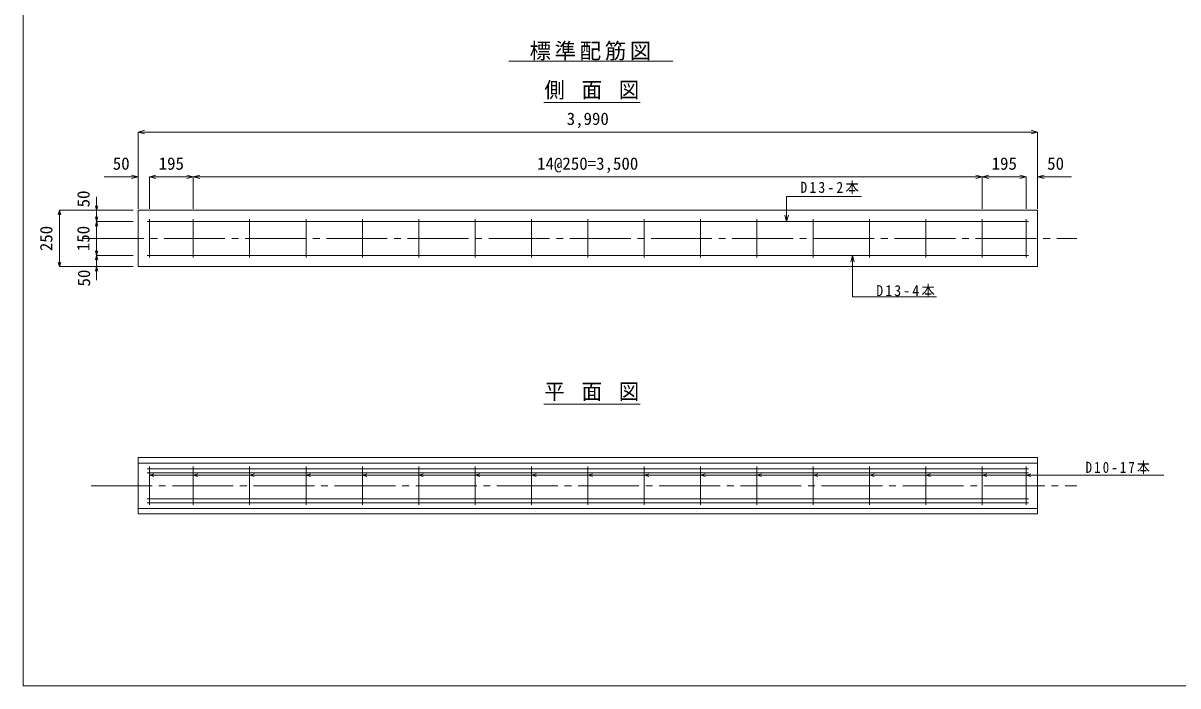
# Model space of a CAD drawing. Units: millimetres on the paper, enlarged 10 times, with parts at other scales. Extents: x -1400 to 2655, y -980 to 980.
# Drawn here: x -1400 to 308, y -980 to 0 of the extents above; entities that cross this region are included whole.
import ezdxf
from ezdxf.enums import TextEntityAlignment as Align

# ---------------------------------------------------------------- set-up
doc = ezdxf.new("R2010")
doc.units = ezdxf.units.MM
doc.header["$LTSCALE"] = 10
doc.linetypes.add('CHAIN2', pattern=[12, 9, -1, 1, -1])
for name, color, linetype, lineweight in [('0-1_ブロック', 7, 'Continuous', 9), ('2-1', 7, 'Continuous', 18), ('2-3', 4, 'Continuous', 18), ('2-5', 7, 'Continuous', 18), ('2-6', 4, 'Continuous', 18)]:
    doc.layers.add(name, color=color, linetype=linetype, lineweight=lineweight)
doc.styles.add('ＭＳ ゴシック', font='')
doc.styles.get('ＭＳ ゴシック').set_extended_font_data('MS Gothic')

msp = doc.modelspace()

# ---------------------------------------------------------------- linework, layer by layer
at = {"layer": '0-1_ブロック', "color": 5}
msp.add_line((-1400, 980), (-1400, -980), dxfattribs=at)
msp.add_lwpolyline([(-1400, -980), (1400, -980), (1400, 980)], dxfattribs=at)
at = {"layer": '2-1', "color": 3}
for p, q in [((-1229.98, -276.79), (-1229.98, -360.12)), ((-1229.98, -276.79), (100.02, -276.79)), ((100.02, -276.79), (100.02, -360.12)), ((-1229.98, -360.12), (100.02, -360.12)), ((-1229.98, -642.5), (-1229.98, -725.83)), ((-1229.98, -642.5), (100.02, -642.5)), ((100.02, -642.5), (100.02, -725.83)), ((-1229.98, -650.83), (100.02, -650.83)), ((-1229.98, -717.5), (100.02, -717.5)), ((-1229.98, -725.83), (100.02, -725.83))]:
    msp.add_line(p, q, dxfattribs=at)
at = {"layer": '2-1', "linetype": 'CHAIN2'}
for p, q in [((-1311.47, -318.45), (158.04, -318.45)), ((-1299.3, -684.16), (158.04, -684.16))]:
    msp.add_line(p, q, dxfattribs=at)
at = {"layer": '2-3'}
for p, q in [((-1229.98, -161.09), (-1220.32, -158.5)), ((100.02, -161.09), (-1229.98, -161.09)), ((-1229.98, -161.09), (-1220.32, -163.68)), ((-1229.98, -161.09), (-1229.98, -227.33)), ((100.02, -161.09), (90.36, -158.5)), ((100.02, -161.09), (90.36, -163.68)), ((100.02, -161.09), (100.02, -227.33)), ((-1229.98, -227.33), (-1279.98, -227.33)), ((-1229.98, -227.33), (-1239.64, -224.74)), ((-1229.98, -227.33), (-1239.64, -229.91)), ((-1229.98, -227.33), (-1229.98, -274.77)), ((-1213.31, -227.33), (-1203.65, -224.74)), ((-1213.31, -227.33), (-1163.31, -227.33)), ((-1213.31, -227.33), (-1203.65, -229.91)), ((-1213.31, -227.33), (-1213.31, -274.77)), ((-1148.31, -227.33), (-1198.31, -227.33)), ((-1148.31, -227.33), (-1157.97, -224.74)), ((-1148.31, -227.33), (-1157.97, -229.91)), ((-1148.31, -227.33), (-1138.65, -224.74)), ((-1148.31, -227.33), (-1098.31, -227.33)), ((-1148.31, -227.33), (-1148.31, -274.77)), ((-1148.31, -227.33), (18.36, -227.33)), ((18.36, -227.33), (-31.64, -227.33)), ((18.36, -227.33), (8.7, -224.74)), ((18.36, -227.33), (8.7, -229.91)), ((18.36, -227.33), (28.02, -224.74)), ((18.36, -227.33), (68.36, -227.33)), ((18.36, -227.33), (28.02, -229.91)), ((18.36, -227.33), (18.36, -274.77)), ((18.36, -227.33), (83.36, -227.33)), ((83.36, -227.33), (33.36, -227.33)), ((83.36, -227.33), (73.7, -224.74)), ((83.36, -227.33), (73.7, -229.91)), ((83.36, -227.33), (83.36, -274.77)), ((100.02, -227.33), (109.68, -224.74)), ((100.02, -227.33), (150.02, -227.33)), ((100.02, -227.33), (109.68, -229.91)), ((100.02, -227.33), (100.02, -274.77))]:
    msp.add_line(p, q, dxfattribs=at)
at = {"layer": '2-3', "color": 2}
for p, q in [((-1213.31, -290.12), (-1213.31, -346.79)), ((-1148.31, -290.12), (-1148.31, -346.79)), ((-1064.98, -290.12), (-1064.98, -346.79)), ((-981.64, -290.12), (-981.64, -346.79)), ((-898.31, -290.12), (-898.31, -346.79)), ((-814.98, -290.12), (-814.98, -346.79)), ((-731.64, -290.12), (-731.64, -346.79)), ((-648.31, -290.12), (-648.31, -346.79)), ((-564.98, -290.12), (-564.98, -346.79)), ((-481.64, -290.12), (-481.64, -346.79)), ((-398.31, -290.12), (-398.31, -346.79)), ((-314.98, -290.12), (-314.98, -346.79)), ((-231.64, -290.12), (-231.64, -346.79)), ((-148.31, -290.12), (-148.31, -346.79)), ((-64.98, -290.12), (-64.98, -346.79)), ((18.36, -290.12), (18.36, -346.79)), ((83.36, -290.12), (83.36, -346.79)), ((-1216.64, -293.45), (86.69, -293.45)), ((-1216.64, -343.45), (86.69, -343.45)), ((-1216.64, -659.16), (86.69, -659.16)), ((-1216.64, -664.83), (86.69, -664.83)), ((-1213.31, -655.83), (-1213.31, -712.5)), ((-1148.31, -655.83), (-1148.31, -712.5)), ((-1064.98, -655.83), (-1064.98, -712.5)), ((-981.64, -655.83), (-981.64, -712.5)), ((-898.31, -655.83), (-898.31, -712.5)), ((-814.98, -655.83), (-814.98, -712.5)), ((-731.64, -655.83), (-731.64, -712.5)), ((-648.31, -655.83), (-648.31, -712.5)), ((-564.98, -655.83), (-564.98, -712.5)), ((-481.64, -655.83), (-481.64, -712.5)), ((-398.31, -655.83), (-398.31, -712.5)), ((-314.98, -655.83), (-314.98, -712.5)), ((-231.64, -655.83), (-231.64, -712.5)), ((-148.31, -655.83), (-148.31, -712.5)), ((-64.98, -655.83), (-64.98, -712.5)), ((18.36, -655.83), (18.36, -712.5)), ((83.36, -655.83), (83.36, -712.5)), ((-1216.64, -703.5), (86.69, -703.5)), ((-1216.64, -709.16), (86.69, -709.16))]:
    msp.add_line(p, q, dxfattribs=at)
at = {"layer": '2-3'}
msp.add_lwpolyline([(-1213.31, -227.33), (-1148.31, -227.33), (-1138.65, -229.91)], dxfattribs=at)
at = {"layer": '2-5'}
for p, q in [((-1213.31, -668.33), (-1206.55, -666.52)), ((-1213.31, -668.33), (286.7, -668.33)), ((-1213.31, -668.33), (-1206.55, -670.14)), ((-1148.31, -668.33), (-1141.55, -666.52)), ((-1148.31, -668.33), (-1141.55, -670.14)), ((-1064.98, -668.33), (-1058.21, -666.52)), ((-1064.98, -668.33), (-1058.21, -670.14)), ((-981.64, -668.33), (-974.88, -666.52)), ((-981.64, -668.33), (-974.88, -670.14)), ((-898.31, -668.33), (-891.55, -666.52)), ((-898.31, -668.33), (-891.55, -670.14)), ((-814.98, -668.33), (-808.21, -666.52)), ((-814.98, -668.33), (-808.21, -670.14)), ((-731.64, -668.33), (-724.88, -666.52)), ((-731.64, -668.33), (-724.88, -670.14)), ((-648.31, -668.33), (-641.55, -666.52)), ((-648.31, -668.33), (-641.55, -670.14)), ((-564.98, -668.33), (-558.21, -666.52)), ((-564.98, -668.33), (-558.21, -670.14)), ((-481.64, -668.33), (-474.88, -666.52)), ((-481.64, -668.33), (-474.88, -670.14)), ((-398.31, -668.33), (-391.55, -666.52)), ((-398.31, -668.33), (-391.55, -670.14)), ((-314.98, -668.33), (-308.21, -666.52)), ((-314.98, -668.33), (-308.21, -670.14)), ((-231.64, -668.33), (-224.88, -666.52)), ((-231.64, -668.33), (-224.88, -670.14)), ((-148.31, -668.33), (-141.55, -666.52)), ((-148.31, -668.33), (-141.55, -670.14)), ((-64.98, -668.33), (-58.21, -666.52)), ((-64.98, -668.33), (-58.21, -670.14)), ((18.36, -668.33), (25.12, -666.52)), ((18.36, -668.33), (25.12, -670.14)), ((83.36, -668.33), (90.12, -666.52)), ((83.36, -668.33), (90.12, -670.14))]:
    msp.add_line(p, q, dxfattribs=at)
at = {"layer": '2-6', "color": 3}
for p, q in [((-681.6, -56.21), (-439.38, -56.21)), ((-630.03, -117.64), (-487.48, -117.64)), ((-630.03, -563.5), (-487.48, -563.5))]:
    msp.add_line(p, q, dxfattribs=at)
at = {"layer": '2-6'}
for p, q in [((-1291.33, -276.79), (-1293.14, -270.03)), ((-1291.33, -276.79), (-1291.33, -256.79)), ((-1291.33, -276.79), (-1289.52, -270.03)), ((-1346.2, -276.79), (-1348.02, -283.55)), ((-1346.2, -276.79), (-1346.2, -360.12)), ((-1346.2, -276.79), (-1344.39, -283.55)), ((-1346.2, -276.79), (-1291.33, -276.79)), ((-1291.33, -293.45), (-1293.14, -286.69)), ((-1291.33, -293.45), (-1291.33, -273.45)), ((-1291.33, -293.45), (-1291.33, -276.79)), ((-1291.33, -276.79), (-1237.07, -276.79)), ((-1291.33, -293.45), (-1289.52, -286.69)), ((-1291.33, -293.45), (-1293.14, -300.22)), ((-1291.33, -343.45), (-1291.33, -293.45)), ((-1291.33, -293.45), (-1237.07, -293.45)), ((-1291.33, -293.45), (-1291.33, -313.45)), ((-1291.33, -293.45), (-1289.52, -300.22)), ((-1291.33, -343.45), (-1291.33, -323.45)), ((-1291.33, -343.45), (-1293.14, -336.69)), ((-1291.33, -343.45), (-1289.52, -336.69)), ((-1346.2, -360.12), (-1348.02, -353.36)), ((-1346.2, -360.12), (-1344.39, -353.36)), ((-1291.33, -343.45), (-1293.14, -350.22)), ((-1291.33, -360.12), (-1291.33, -343.45)), ((-1291.33, -343.45), (-1237.07, -343.45)), ((-1291.33, -343.45), (-1291.33, -363.45)), ((-1291.33, -343.45), (-1289.52, -350.22)), ((-1346.2, -360.12), (-1291.33, -360.12)), ((-1291.33, -360.12), (-1293.14, -366.88)), ((-1291.33, -360.12), (-1291.33, -380.12)), ((-1291.33, -360.12), (-1289.52, -366.88)), ((-1291.33, -360.12), (-1237.07, -360.12))]:
    msp.add_line(p, q, dxfattribs=at)
at = {"layer": '2-6', "color": 7}
for p, q in [((-271.03, -256.43), (-160.1, -256.43)), ((-271.03, -293.45), (-271.03, -256.43)), ((-271.03, -293.45), (-273.62, -283.8)), ((-271.03, -293.45), (-268.44, -283.8)), ((-173.57, -343.45), (-176.16, -353.11)), ((-173.57, -343.45), (-173.57, -404.87)), ((-173.57, -343.45), (-170.98, -353.11)), ((-173.57, -404.87), (-49.17, -404.87))]:
    msp.add_line(p, q, dxfattribs=at)

# ---------------------------------------------------------------- texts
at = {"layer": '2-3', "style": 'ＭＳ ゴシック'}
for s, p in [('3,990', (-596.23, -156.09)), ('50', (-1267.4, -222.33)), ('195', (-1199.56, -222.33)), ('14@250=3,500', (-639.98, -222.33)), ('195', (32.11, -222.33)), ('50', (114.24, -222.33))]:
    msp.add_text(s, height=18.33, dxfattribs=at).set_placement(p, align=Align.BOTTOM_LEFT)
at = {"layer": '2-5', "char_height": 16.34, "attachment_point": 7, "style": 'ＭＳ ゴシック'}
for s, insert in [('\\T1.33;\\W0.9;D13-2本', (-250.57, -252.81)), ('\\T1.33;\\W0.9;D13-4本', (-138.3, -405.51)), ('\\T1.34;\\W0.85;D10-17本', (171.11, -666.81))]:
    msp.add_mtext(s, dxfattribs=dict(at, insert=insert))
at = {"layer": '2-6', "style": 'ＭＳ ゴシック'}
for s, p in [('50', (-1296.17, -272.47)), ('250', (-1351.2, -337.2)), ('150', (-1296.33, -337.2)), ('50', (-1295.46, -389.49))]:
    msp.add_text(s, height=18.33, rotation=90, dxfattribs=at).set_placement(p, align=Align.BOTTOM_LEFT)
at = {"layer": '2-6', "color": 7, "char_height": 23.23, "attachment_point": 7, "style": 'ＭＳ ゴシック'}
for s, insert in [('\\T1.17;標準配筋図', (-651.12, -55.38)), ('\\T1.22;\\W0.95;側\\~面\\~図', (-629.17, -112.94)), ('\\T1.22;\\W0.95;平\\~面\\~図', (-629.17, -558.8))]:
    msp.add_mtext(s, dxfattribs=dict(at, insert=insert))

doc.saveas('drawing.dxf')
